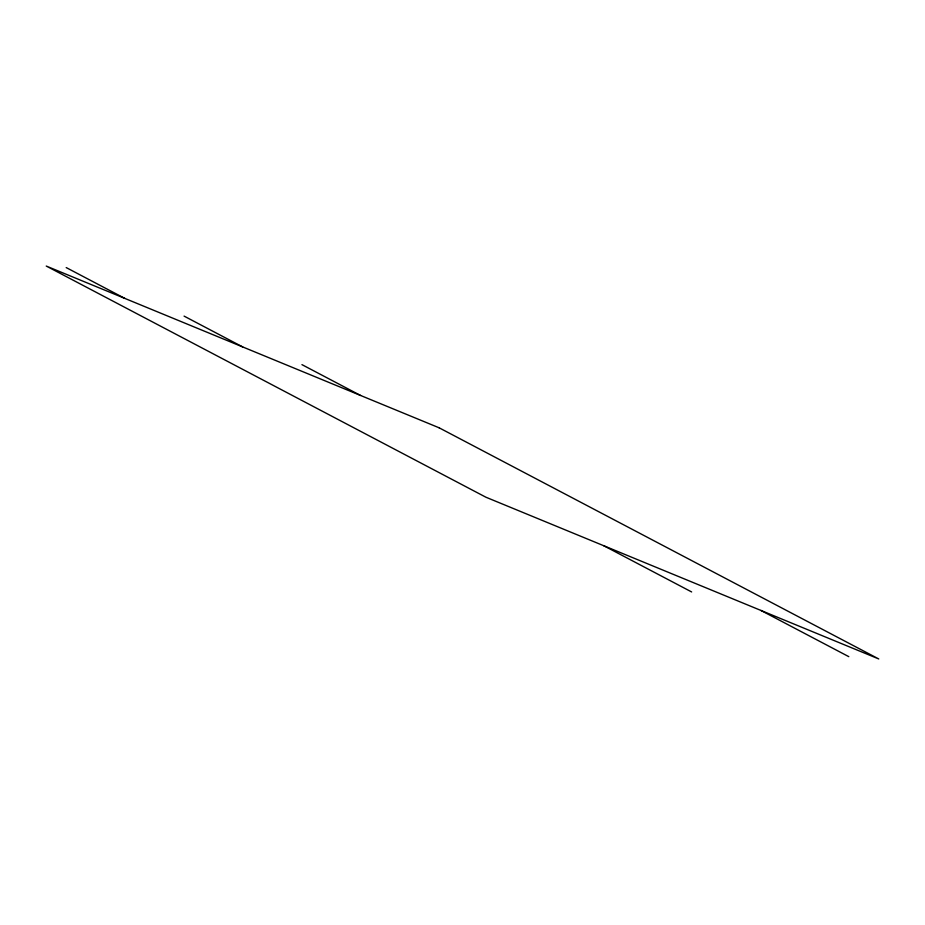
<?xml version="1.0" encoding="UTF-8"?>
<svg xmlns="http://www.w3.org/2000/svg" width="925" height="925" viewBox="0 0 925 925"><rect width="100%" height="100%" fill="white"/><g stroke="black" fill="none" stroke-linecap="round" stroke-linejoin="round"><path stroke-width="1.39" d="M301.943 364.635L360.565 395.461M760.882 610.419L848.803 656.657M184.075 316.107L242.697 346.933M603.724 545.715L691.646 591.954M66.207 267.579L124.829 298.405M439.132 427.801L46.25 266.053L485.868 497.199L878.75 658.947L439.132 427.801"/></g></svg>
